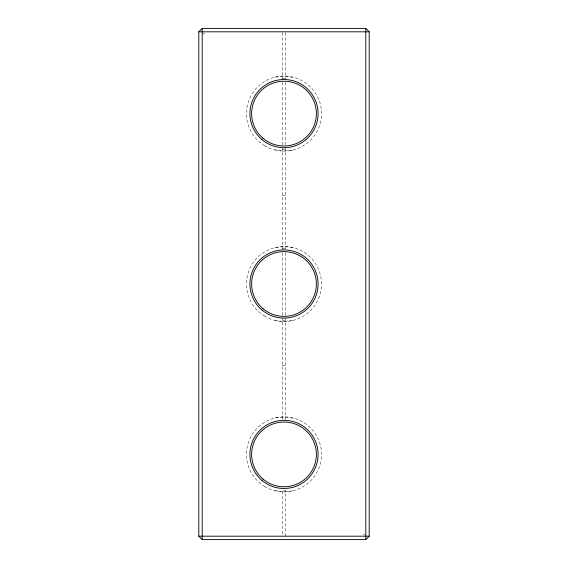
<?xml version="1.0" encoding="UTF-8"?>
<svg xmlns="http://www.w3.org/2000/svg" width="568" height="568" viewBox="0 0 568 568"><rect width="100%" height="100%" fill="white"/><g stroke="black" fill="none" stroke-linecap="round" stroke-linejoin="round"><path stroke-width="0.43" stroke-dasharray="2.84 2.13" d="M202.776 34.648L204.48 32.944M363.52 535.056L364.656 533.92M275.395 77.085L285.136 76.098L294.806 77.674M292.605 150.115L282.864 151.102L273.194 149.526M275.395 247.485L285.136 246.498L294.806 248.074M292.605 320.515L282.864 321.502L273.194 319.926M275.395 417.885L285.136 416.898L294.806 418.474M292.605 490.915L282.864 491.902L273.194 490.326M282.296 78.214L285.704 78.214M282.296 149.789L285.704 149.789M282.296 195.392L285.704 195.392M282.296 248.614L285.704 248.614M282.296 320.189L285.704 320.189M282.296 365.792L285.704 365.792M285.704 32.681L285.704 79.648M285.704 82.282L285.704 144.748M285.704 147.389L285.704 249.182M285.704 252.682L285.704 315.148M285.704 317.789L285.704 419.014L282.296 419.014L282.296 317.952M285.704 536.192L285.704 490.589L282.296 490.589L282.296 536.192M282.296 32.681L282.296 79.811M282.296 82.452L282.296 146.679M282.296 147.552L282.296 250.211M282.296 252.852L282.296 315.318M264.269 486.307A37.516 37.516 0 0 0 321.502 455.536A37.516 37.516 0 0 0 266.236 421.357A37.516 37.516 0 0 0 264.269 486.307M264.269 315.907A37.516 37.516 0 0 0 321.502 285.136A37.516 37.516 0 0 0 266.236 250.957A37.516 37.516 0 0 0 264.269 315.907M264.269 145.507A37.516 37.516 0 0 0 321.502 114.736A37.516 37.516 0 0 0 266.236 80.557A37.516 37.516 0 0 0 264.269 145.507"/><path stroke-width="0.85" d="M198.8 31.808L202.208 28.4L365.792 28.4L369.2 31.808L369.2 536.192L365.792 539.6L202.208 539.6L198.8 536.192L198.8 31.808L369.2 31.808M198.8 536.192L369.2 536.192M365.792 28.4L365.792 539.6M202.208 28.4L202.208 539.6M262.991 479.037A32.376 32.376 0 0 0 315.836 460.279A32.376 32.376 0 0 0 273.173 423.891A32.376 32.376 0 0 0 262.991 479.037M261.884 480.329A34.08 34.08 0 0 0 317.512 460.584A34.08 34.08 0 0 0 272.604 422.28A34.08 34.08 0 0 0 261.884 480.329M261.884 309.929A34.08 34.08 0 0 0 317.512 290.184A34.08 34.08 0 0 0 272.604 251.88A34.08 34.08 0 0 0 261.884 309.929M262.991 308.637A32.376 32.376 0 0 0 315.836 289.879A32.376 32.376 0 0 0 273.173 253.491A32.376 32.376 0 0 0 262.991 308.637M262.991 138.237A32.376 32.376 0 0 0 315.836 119.479A32.376 32.376 0 0 0 273.173 83.091A32.376 32.376 0 0 0 262.991 138.237M261.884 139.529A34.08 34.08 0 0 0 317.512 119.784A34.08 34.08 0 0 0 272.604 81.48A34.08 34.08 0 0 0 261.884 139.529"/></g></svg>
